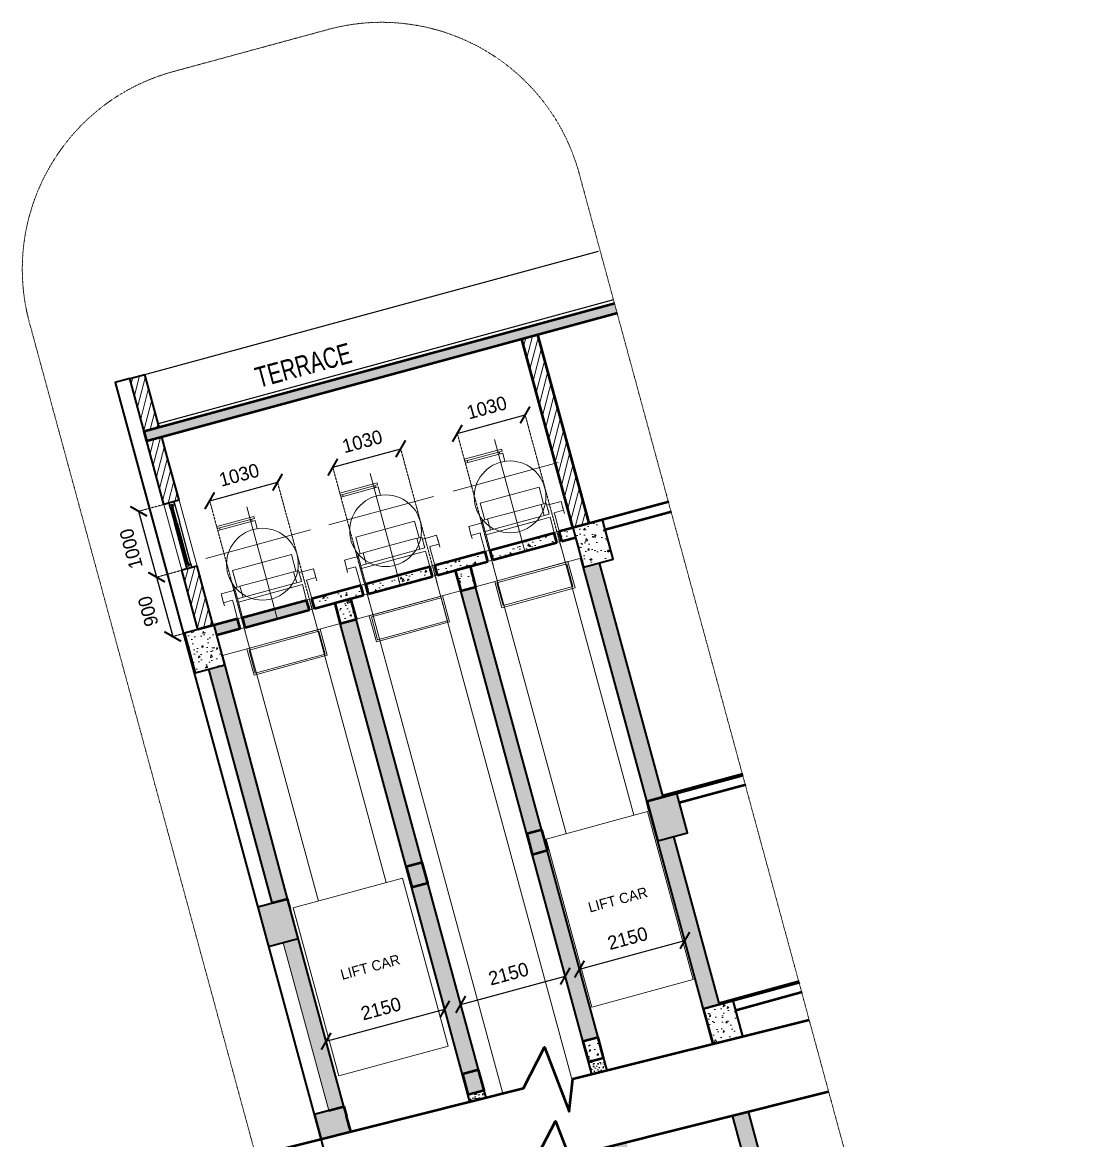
# Model space of a CAD drawing. Header units: millimetres. Extents: x -31731215 to 29997125, y -14487545 to 25622576.
# Drawn here: x 2098274 to 2113899, y -950737 to -934358 of the extents above; entities that cross this region are included whole.
import ezdxf

# ---------------------------------------------------------------- set-up
doc = ezdxf.new("R2010")
doc.units = ezdxf.units.MM
doc.header["$MEASUREMENT"] = 0
for name, pattern in [('1', [0]), ('ACAD_ISO03W100', [30, 12, -18]), ('DASHED2', [0.375, 0.25, -0.125])]:
    doc.linetypes.add(name, pattern=pattern)
for name, color, linetype in [('18FL1', 141, 'Continuous'), ('basement', 7, 'Continuous'), ('ELEVATIONS', 5, 'Continuous')]:
    doc.layers.add(name, color=color, linetype=linetype)
for name, color, linetype, lineweight in [('A-WALL', 113, 'Continuous', 18), ('DIMENSIONS', 2, '1', 15), ('ELEVATION', 5, 'Continuous', 9), ('HATCH', 8, '1', 18), ('HATCH @ 1', 8, '1', 18), ('LABELS @ 100', 94, 'Continuous', 0), ('SECTION', 7, 'Continuous', 35), ('section think', 172, 'Continuous', 50), ('SLAB', 240, 'Continuous', 40), ('W & DOORS', 6, 'Continuous', 9), ('WALL', 10, '1', 20), ('water proofing', 222, 'Continuous', 9)]:
    doc.layers.add(name, color=color, linetype=linetype, lineweight=lineweight)
doc.styles.add('Annotative', font='romans.shx')
doc.dimstyles.new('MAIN DIM', dxfattribs={"dimscale": 100, "dimtxt": 2, "dimasz": 2, "dimexe": 0.18, "dimexo": 0.0625, "dimgap": 1.5, "dimtad": 1, "dimtoh": 1, "dimdec": 0, "dimrnd": 5, "dimzin": 0, "dimdsep": 46, "dimtxsty": 'Standard', "dimblk": 'ARCHTICK', "dimcen": 0.09, "dimclre": 8, "dimadec": 0, "dimazin": 0, "dimtfac": 1, "dimtdec": 0, "dimtofl": 0, "dimtmove": 0, "dimatfit": 3, "dimfxl": 1, "dimtolj": 1, "dimtzin": 0, "dimlwe": 5, "dimarcsym": 0})
pattern_1 = [(80.417375, (672.9, -1309.12), (130.061545, 61.806104), [15, -165]), (25.417375, (672.9, -1309.12), (-100.096994, 115.682278), [12, -132]), (130.86882, (683.74, -1303.97), (29.964552, 177.48838), [12.748038, -140.228422]), (76.601575, (652.65, -1274.62), (200.82961, 79.520407), [22.5, -247.5]), (127.053011, (669.38, -1268), (62.564713, 262.651207), [19.122068, -210.342752]), (21.601539, (652.65, -1274.62), (62.564713, 262.651207), [18, -198]), (51.417375, (674.96, -1273.12), (143.718584, -8.998252), [15, -165]), (356.417375, (674.96, -1273.12), (-31.462922, 149.705985), [12, -132]), (101.86882, (686.94, -1273.87), (112.255661, 140.7077326), [12.748038, -140.228422]), (67.9173752, (672.9, -1309.116), (-31.6112839, 58.6461758), [0, -130.4, 0, -134, 0, -132.5]), (37.9173752, (672.9, -1309.116), (5.434379, 94.6631646), [0, -76.4, 0, -127.4, 0, -50.5]), (357.9173752, (634.44, -1331.697), (94.3533267, 50.1642737), [0, -50, 0, -156, 0, -207]), (347.9173752, (617.19, -1341.82), (90.4467686, 76.3181936), [0, -65, 0, -103.6, 0, -147])]
pattern_2 = [(80.417375, (672.9, -1309.12), (260.12309, 123.612208), [30, -330]), (25.417375, (672.9, -1309.12), (-200.193987, 231.364556), [24, -264]), (130.86882, (694.58, -1298.81), (59.929104, 354.97676), [25.496077, -280.456845]), (76.601575, (632.4, -1240.13), (401.65922, 159.040815), [45, -495]), (127.05301, (665.87, -1226.87), (125.129426, 525.302415), [38.24414, -420.6855]), (21.60154, (632.4, -1240.13), (125.12943, 525.302414), [36, -396]), (51.417375, (677.02, -1237.12), (287.437169, -17.996504), [30, -330]), (356.417375, (677.02, -1237.12), (-62.925844, 299.41197), [24, -264]), (101.86882, (700.97, -1238.62), (224.511322, 281.415465), [25.496076, -280.456845]), (67.917375, (672.9, -1309.12), (-63.222568, 117.2923515), [0, -260.8, 0, -268, 0, -265]), (37.917375, (672.9, -1309.12), (10.868758, 189.326329), [0, -152.8, 0, -254.8, 0, -101]), (357.917375, (595.98, -1354.28), (188.7066535, 100.3285475), [0, -100, 0, -312, 0, -414]), (347.917375, (561.48, -1374.53), (180.893537, 152.636387), [0, -130, 0, -207.2, 0, -294])]

# ---------------------------------------------------------------- blocks, each defined once
blk = doc.blocks.new('_ArchTick')
at = {"color": 0, "linetype": 'ByBlock', "const_width": 0.15}
blk.add_lwpolyline([(-0.5, -0.5), (0.5, 0.5)], dxfattribs=at)
blk = doc.blocks.new('*D393')
at = {"layer": 'Defpoints', "color": 0, "ltscale": 15, "transparency": 16777216}
for p in [(2106229, -948328), (2106229, -948328), (2104697, -948743)]:
    blk.add_point(p, dxfattribs=at)
at = {"layer": 'DIMENSIONS', "color": 0, "lineweight": -2, "ltscale": 15, "transparency": 16777216}
blk.add_line((2104697, -948743), (2106229, -948328), dxfattribs=at)
at = {"layer": 'DIMENSIONS', "color": 8, "linetype": 'DASHED2', "lineweight": 5, "ltscale": 15, "transparency": 16777216}
for p, q in [((2106231, -948334), (2106234, -948345)), ((2104699, -948749), (2104702, -948761))]:
    blk.add_line(p, q, dxfattribs=at)
at = {"layer": 'DIMENSIONS', "color": 0, "lineweight": -2, "ltscale": 15, "transparency": 16777216, "xscale": 200, "yscale": 200, "zscale": 200}
for p, rotation in [((2106229, -948328), 15.17215578019662), ((2104697, -948743), 195.1721557801966)]:
    blk.add_blockref('_ArchTick', p, dxfattribs=dict(at, rotation=rotation))
at = {"layer": 'DIMENSIONS', "color": 0, "ltscale": 15, "transparency": 16777216, "insert": (2105398, -948294), "char_height": 200, "attachment_point": 5, "rotation": 15.1722}
blk.add_mtext('\\A1;2150', dxfattribs=at)
blk = doc.blocks.new('*D394')
at = {"layer": 'Defpoints', "color": 0, "ltscale": 15, "transparency": 16777216}
for p in [(2107982, -947805), (2107982, -947805), (2106438, -948225)]:
    blk.add_point(p, dxfattribs=at)
at = {"layer": 'DIMENSIONS', "color": 0, "lineweight": -2, "ltscale": 15, "transparency": 16777216}
blk.add_line((2106438, -948225), (2107982, -947805), dxfattribs=at)
at = {"layer": 'DIMENSIONS', "color": 8, "linetype": 'DASHED2', "lineweight": 5, "ltscale": 15, "transparency": 16777216}
for p, q in [((2107984, -947811), (2107987, -947822)), ((2106440, -948231), (2106443, -948242))]:
    blk.add_line(p, q, dxfattribs=at)
at = {"layer": 'DIMENSIONS', "color": 0, "lineweight": -2, "ltscale": 15, "transparency": 16777216, "xscale": 200, "yscale": 200, "zscale": 200}
for p, rotation in [((2107982, -947805), 15.20868761617213), ((2106438, -948225), 195.2086876161722)]:
    blk.add_blockref('_ArchTick', p, dxfattribs=dict(at, rotation=rotation))
at = {"layer": 'DIMENSIONS', "color": 0, "ltscale": 15, "transparency": 16777216, "insert": (2107144, -947774), "char_height": 200, "attachment_point": 5, "rotation": 15.2087}
blk.add_mtext('\\A1;2150', dxfattribs=at)
blk = doc.blocks.new('*D395')
at = {"layer": 'Defpoints', "color": 0, "ltscale": 15, "transparency": 16777216}
for p in [(2104464, -948811), (2104464, -948811), (2102725, -949282)]:
    blk.add_point(p, dxfattribs=at)
at = {"layer": 'DIMENSIONS', "color": 0, "lineweight": -2, "ltscale": 15, "transparency": 16777216}
blk.add_line((2102725, -949282), (2104464, -948811), dxfattribs=at)
at = {"layer": 'DIMENSIONS', "color": 8, "linetype": 'DASHED2', "lineweight": 5, "ltscale": 15, "transparency": 16777216}
for p, q in [((2104462, -948805), (2104459, -948794)), ((2102724, -949276), (2102721, -949265))]:
    blk.add_line(p, q, dxfattribs=at)
at = {"layer": 'DIMENSIONS', "color": 0, "lineweight": -2, "ltscale": 15, "transparency": 16777216, "xscale": 200, "yscale": 200, "zscale": 200}
for p, rotation in [((2104464, -948811), 15.17175973333793), ((2102725, -949282), 195.171759733338)]:
    blk.add_blockref('_ArchTick', p, dxfattribs=dict(at, rotation=rotation))
at = {"layer": 'DIMENSIONS', "color": 0, "ltscale": 15, "transparency": 16777216, "insert": (2103529, -948805), "char_height": 200, "attachment_point": 5, "rotation": 15.1718}
blk.add_mtext('\\A1;2150', dxfattribs=at)
blk = doc.blocks.new('*D408')
at = {"layer": 'Defpoints', "color": 0, "ltscale": 15, "transparency": 16777216}
for p in [(2100349, -941419), (2100612, -942383), (2100241, -942484)]:
    blk.add_point(p, dxfattribs=at)
at = {"layer": 'DIMENSIONS', "color": 8, "linetype": 'DASHED2', "lineweight": 5, "ltscale": 15, "transparency": 16777216}
for p, q in [((2100343, -941420), (2099961, -941524)), ((2100605, -942385), (2100223, -942489))]:
    blk.add_line(p, q, dxfattribs=at)
at = {"layer": 'DIMENSIONS', "color": 0, "lineweight": -2, "ltscale": 15, "transparency": 16777216}
blk.add_line((2099978, -941519), (2100241, -942484), dxfattribs=at)
at = {"layer": 'DIMENSIONS', "color": 0, "lineweight": -2, "ltscale": 15, "transparency": 16777216, "xscale": 200, "yscale": 200, "zscale": 200}
for p, rotation in [((2099978, -941519), 105.2086876161717), ((2100241, -942484), 285.2086876161716)]:
    blk.add_blockref('_ArchTick', p, dxfattribs=dict(at, rotation=rotation))
at = {"layer": 'DIMENSIONS', "color": 0, "ltscale": 15, "transparency": 16777216, "insert": (2099868, -942067), "char_height": 200, "attachment_point": 5, "rotation": 105.2087}
blk.add_mtext('\\A1;1000', dxfattribs=at)
blk = doc.blocks.new('*D409')
at = {"layer": 'Defpoints', "color": 0, "ltscale": 15, "transparency": 16777216}
for p in [(2100612, -942383), (2100848, -943252), (2100477, -943353)]:
    blk.add_point(p, dxfattribs=at)
at = {"layer": 'DIMENSIONS', "color": 8, "linetype": 'DASHED2', "lineweight": 5, "ltscale": 15, "transparency": 16777216}
for p, q in [((2100605, -942385), (2100223, -942489)), ((2100842, -943254), (2100459, -943358))]:
    blk.add_line(p, q, dxfattribs=at)
at = {"layer": 'DIMENSIONS', "color": 0, "lineweight": -2, "ltscale": 15, "transparency": 16777216}
blk.add_line((2100241, -942484), (2100477, -943353), dxfattribs=at)
at = {"layer": 'DIMENSIONS', "color": 0, "lineweight": -2, "ltscale": 15, "transparency": 16777216, "xscale": 200, "yscale": 200, "zscale": 200}
for p, rotation in [((2100241, -942484), 105.2086876161717), ((2100477, -943353), 285.2086876161716)]:
    blk.add_blockref('_ArchTick', p, dxfattribs=dict(at, rotation=rotation))
at = {"layer": 'DIMENSIONS', "color": 0, "ltscale": 15, "transparency": 16777216, "insert": (2100117, -942984), "char_height": 200, "attachment_point": 5, "rotation": 105.2087}
blk.add_mtext('\\A1;900', dxfattribs=at)
blk = doc.blocks.new('*D410')
at = {"layer": 'Defpoints', "color": 0, "ltscale": 15, "transparency": 16777216}
for p in [(2102013, -941094), (2102541, -943038), (2101547, -943308)]:
    blk.add_point(p, dxfattribs=at)
at = {"layer": 'DIMENSIONS', "color": 0, "lineweight": -2, "ltscale": 15, "transparency": 16777216}
blk.add_line((2101019, -941364), (2102013, -941094), dxfattribs=at)
at = {"layer": 'DIMENSIONS', "color": 8, "linetype": 'DASHED2', "lineweight": 5, "ltscale": 15, "transparency": 16777216}
for p, q in [((2102540, -943032), (2102008, -941077)), ((2101545, -943302), (2101014, -941347))]:
    blk.add_line(p, q, dxfattribs=at)
at = {"layer": 'DIMENSIONS', "color": 0, "lineweight": -2, "ltscale": 15, "transparency": 16777216, "xscale": 200, "yscale": 200, "zscale": 200}
for p, rotation in [((2102013, -941094), 15.20868761617165), ((2101019, -941364), 195.2086876161716)]:
    blk.add_blockref('_ArchTick', p, dxfattribs=dict(at, rotation=rotation))
at = {"layer": 'DIMENSIONS', "color": 0, "ltscale": 15, "transparency": 16777216, "insert": (2101450, -940988), "char_height": 200, "attachment_point": 5, "rotation": 15.2087}
blk.add_mtext('\\A1;1030', dxfattribs=at)
blk = doc.blocks.new('*D411')
at = {"layer": 'Defpoints', "color": 0, "ltscale": 15, "transparency": 16777216}
for p in [(2103818, -940603), (2104361, -942603), (2103367, -942873)]:
    blk.add_point(p, dxfattribs=at)
at = {"layer": 'DIMENSIONS', "color": 0, "lineweight": -2, "ltscale": 15, "transparency": 16777216}
blk.add_line((2102823, -940874), (2103818, -940603), dxfattribs=at)
at = {"layer": 'DIMENSIONS', "color": 8, "linetype": 'DASHED2', "lineweight": 5, "ltscale": 15, "transparency": 16777216}
for p, q in [((2104359, -942596), (2103813, -940586)), ((2103365, -942867), (2102818, -940857))]:
    blk.add_line(p, q, dxfattribs=at)
at = {"layer": 'DIMENSIONS', "color": 0, "lineweight": -2, "ltscale": 15, "transparency": 16777216, "xscale": 200, "yscale": 200, "zscale": 200}
for p, rotation in [((2103818, -940603), 15.20868761617165), ((2102823, -940874), 195.2086876161716)]:
    blk.add_blockref('_ArchTick', p, dxfattribs=dict(at, rotation=rotation))
at = {"layer": 'DIMENSIONS', "color": 0, "ltscale": 15, "transparency": 16777216, "insert": (2103255, -940497), "char_height": 200, "attachment_point": 5, "rotation": 15.2087}
blk.add_mtext('\\A1;1030', dxfattribs=at)
blk = doc.blocks.new('*D412')
at = {"layer": 'Defpoints', "color": 0, "ltscale": 15, "transparency": 16777216}
for p in [(2105641, -940108), (2106171, -942056), (2105176, -942326)]:
    blk.add_point(p, dxfattribs=at)
at = {"layer": 'DIMENSIONS', "color": 0, "lineweight": -2, "ltscale": 15, "transparency": 16777216}
blk.add_line((2104647, -940378), (2105641, -940108), dxfattribs=at)
at = {"layer": 'DIMENSIONS', "color": 8, "linetype": 'DASHED2', "lineweight": 5, "ltscale": 15, "transparency": 16777216}
for p, q in [((2106169, -942050), (2105637, -940090)), ((2105175, -942320), (2104642, -940361))]:
    blk.add_line(p, q, dxfattribs=at)
at = {"layer": 'DIMENSIONS', "color": 0, "lineweight": -2, "ltscale": 15, "transparency": 16777216, "xscale": 200, "yscale": 200, "zscale": 200}
for p, rotation in [((2105641, -940108), 15.20868761617165), ((2104647, -940378), 195.2086876161716)]:
    blk.add_blockref('_ArchTick', p, dxfattribs=dict(at, rotation=rotation))
at = {"layer": 'DIMENSIONS', "color": 0, "ltscale": 15, "transparency": 16777216, "insert": (2105079, -940002), "char_height": 200, "attachment_point": 5, "rotation": 15.2087}
blk.add_mtext('\\A1;1030', dxfattribs=at)

msp = doc.modelspace()

# ---------------------------------------------------------------- hatches: boundary and pattern name
at = {"layer": 'HATCH'}
h = msp.add_hatch(dxfattribs=at)
h.set_pattern_fill('AR-CONC', color=256, scale=40, angle=15.2086876)
h.set_pattern_definition(pattern_2)
h.paths.add_polyline_path([(2102439.865, -942819.111), (2101969.446, -942946.998), (2102008.797, -943091.744), (2102479.215, -942963.858)])
h.paths.add_polyline_path([(2101969.446, -942946.998), (2101500.921, -943074.37), (2101540.271, -943219.116), (2102008.797, -943091.744)])
h.paths.add_polyline_path([(2101427.088, -943094.442), (2101069.915, -943191.542), (2101109.266, -943336.288), (2101466.439, -943239.188)])
h.paths.add_polyline_path([(2106995.289, -938615.825), (2106955.938, -938471.079), (2100057.719, -940346.406), (2100097.07, -940491.153)])
h = msp.add_hatch(dxfattribs=at)
h.set_pattern_fill('ANSI31', color=256, scale=700, angle=15.2086876)
h.set_pattern_definition([(75.4173752, (672.9, -1309.12), (-84.681237, 22.03039), [])])
h.paths.add_polyline_path([(2100069.755, -939514.099), (2099847.851, -939574.425), (2100057.719, -940346.406), (2100279.623, -940286.08)])
h.paths.add_polyline_path([(2100397.674, -940720.32), (2100318.973, -940430.827), (2100097.07, -940491.153), (2100349.18, -941418.519), (2100571.084, -941358.193)])
h.paths.add_polyline_path([(2100833.42, -942323.17), (2100611.516, -942383.496), (2100847.618, -943251.975), (2101069.522, -943191.649)])
h.paths.add_polyline_path([(2105829.014, -938932.885), (2105591.535, -938997.445), (2106342.083, -941758.267), (2106579.562, -941693.707)])
h = msp.add_hatch(dxfattribs=at)
h.set_pattern_fill('AR-CONC', color=256, scale=40, angle=15.2086876)
h.set_pattern_definition(pattern_2)
h.paths.add_polyline_path([(2106772.969, -941641.128), (2106338.73, -941759.179), (2106496.131, -942338.165), (2106930.37, -942220.114)])
h.paths.add_polyline_path([(2101083.093, -943188.014), (2100648.853, -943306.065), (2100806.255, -943885.051), (2101240.267, -943767.062), (2101224.629, -943708.641)])
h = msp.add_hatch(dxfattribs=at)
h.set_pattern_fill('AR-CONC', color=256, scale=40, angle=15.2086876)
h.set_pattern_definition(pattern_2)
h.paths.add_polyline_path([(2106342.083, -941758.267), (2106142.01, -941812.658), (2106181.36, -941957.405), (2106381.434, -941903.013)])
h = msp.add_hatch(dxfattribs=at)
h.set_pattern_fill('AR-CONC', color=256, scale=40, angle=15.2086876)
h.set_pattern_definition(pattern_2)
h.paths.add_polyline_path([(2106068.177, -941832.73), (2105597.759, -941960.616), (2105637.109, -942105.363), (2106107.528, -941977.476)])
h.paths.add_polyline_path([(2105597.759, -941960.616), (2105129.233, -942087.988), (2105168.584, -942232.735), (2105637.109, -942105.363)])
h.paths.add_polyline_path([(2104834.513, -942326.673), (2104617.082, -942385.783), (2104698.226, -942684.267), (2104915.658, -942625.157)])
h.paths.add_polyline_path([(2105055.401, -942108.06), (2104318.204, -942308.472), (2104357.554, -942453.219), (2105094.751, -942252.807)])
h = msp.add_hatch(dxfattribs=at)
h.set_pattern_fill('AR-CONC', color=256, scale=20, angle=15.2086876)
h.set_pattern_definition(pattern_1)
h.paths.add_polyline_path([(2102316.171, -947777.332), (2102094.267, -947837.658), (2102762.578, -950295.975), (2102873.55, -950265.807), (2102984.481, -950235.649)])
h.paths.add_polyline_path([(2101233.847, -943768.752), (2101011.943, -943829.078), (2101936.31, -947256.628), (2102047.283, -947226.459), (2102158.214, -947196.302)])
h.paths.add_polyline_path([(2104212.665, -946960.524), (2103976.914, -947024.614), (2104722.292, -949765.395), (2104958.043, -949701.304)])
h.paths.add_polyline_path([(2105964.766, -946484.203), (2105742.821, -946544.54), (2106488.2, -949285.321), (2106710.144, -949224.984)])
h.paths.add_polyline_path([(2106731.485, -942274.182), (2106495.737, -942338.272), (2107427.584, -945765.982), (2107662.267, -945702.182)])
h.paths.add_polyline_path([(2103895.769, -946726.13), (2104131.52, -946662.04), (2103163.557, -943101.478), (2102927.806, -943165.568)])
h.paths.add_polyline_path([(2105662.112, -946245.938), (2105884.056, -946185.601), (2104926.802, -942622.127), (2104704.857, -942682.465)])
h.paths.add_polyline_path([(2107585.379, -946344.861), (2107547.681, -946206.193), (2107547.287, -946206.3), (2108253.851, -948805.33), (2108487.414, -948741.834), (2107819.455, -946281.226)])
h = msp.add_hatch(dxfattribs=at)
h.set_pattern_fill('AR-CONC', color=256, scale=40, angle=15.2086876)
h.set_pattern_definition(pattern_2)
h.paths.add_polyline_path([(2104244.371, -942328.544), (2103773.953, -942456.431), (2103813.303, -942601.177), (2104283.722, -942473.291)])
h.paths.add_polyline_path([(2103773.953, -942456.431), (2103305.427, -942583.802), (2103344.778, -942728.549), (2103813.303, -942601.177)])
h.paths.add_polyline_path([(2103082.412, -942802.994), (2102851.174, -942865.857), (2102932.319, -943164.341), (2103163.557, -943101.478)])
h.paths.add_polyline_path([(2103231.595, -942603.874), (2102513.697, -942799.04), (2102553.048, -942943.786), (2103270.945, -942748.621)])
h = msp.add_hatch(dxfattribs=at)
h.set_pattern_fill('AR-CONC', color=256, scale=40, angle=15.2086876)
h.set_pattern_definition(pattern_2)
h.paths.add_polyline_path([(2107862.217, -945647.824), (2107427.977, -945765.875), (2107585.379, -946344.861), (2108019.618, -946226.811)])
h.paths.add_polyline_path([(2105883.621, -946185.719), (2105663.919, -946245.447), (2105745.063, -946543.928), (2105964.765, -946484.2)])
h.paths.add_polyline_path([(2104131.52, -946662.04), (2103897.987, -946725.527), (2103979.132, -947024.011), (2104212.665, -946960.524)])
h.paths.add_polyline_path([(2102197.475, -947340.719), (2102158.769, -947198.346), (2101724.924, -947316.289), (2101882.325, -947895.276), (2102316.171, -947777.332)])
h.paths.add_polyline_path([(2103023.742, -950380.066), (2102985.043, -950237.715), (2102554.188, -950354.845), (2102652.434, -950716.235), (2103085.524, -950607.326)])
h.paths.add_polyline_path([(2104957.784, -949701.375), (2104722.292, -949765.395), (2104803.437, -950063.879), (2105038.928, -949999.859)])
h.paths.add_polyline_path([(2103850.009, -953419.414), (2103813.567, -953276.448), (2103380.072, -953394.297), (2103537.47, -953973.271), (2103968.708, -953856.036)])
h.paths.add_polyline_path([(2105784.06, -952740.756), (2105548.309, -952804.846), (2105629.454, -953103.33), (2105865.205, -953039.24)])
h.paths.add_polyline_path([(2107536.161, -952264.435), (2107314.217, -952324.772), (2107395.361, -952623.256), (2107617.306, -952562.919)])
h.paths.add_polyline_path([(2109516.62, -951726.034), (2109083.126, -951843.882), (2109240.524, -952422.857), (2109674.018, -952305.008)])
h.paths.add_polyline_path([(2110341.014, -954765.89), (2109908.265, -954883.536), (2110065.663, -955462.51), (2110498.412, -955344.864)])
h.paths.add_polyline_path([(2108362.428, -955303.782), (2108140.867, -955364.015), (2108222.012, -955662.499), (2108443.573, -955602.266)])
h.paths.add_polyline_path([(2106610.327, -955780.103), (2106374.96, -955844.089), (2106456.104, -956142.573), (2106691.472, -956078.587)])
h.paths.add_polyline_path([(2104637.577, -956316.408), (2104205.211, -956433.95), (2104362.609, -957012.924), (2104794.975, -956895.383)])
h.paths.add_polyline_path([(2105463.841, -959355.743), (2105029.601, -959473.794), (2105187.003, -960052.78), (2105621.242, -959934.729)])
h.paths.add_polyline_path([(2107436.591, -958819.438), (2107200.84, -958883.528), (2107281.985, -959182.012), (2107517.736, -959117.922)])
h.paths.add_polyline_path([(2109188.692, -958343.117), (2108966.748, -958403.454), (2109047.893, -958701.938), (2109269.837, -958641.601)])
h.paths.add_polyline_path([(2111166.895, -957805.329), (2110732.655, -957923.38), (2110890.057, -958502.366), (2111324.296, -958384.315)])
h = msp.add_hatch(dxfattribs=at)
h.set_pattern_fill('AR-CONC', color=256, scale=40, angle=15.2086876)
h.set_pattern_definition(pattern_2)
h.paths.add_polyline_path([(2106709.885, -949225.054), (2106488.245, -949285.309), (2106569.205, -949583.861), (2106791.03, -949523.538)])
h.paths.add_polyline_path([(2108688.107, -948687.298), (2108257.242, -948804.431), (2108396.987, -949318.47), (2108830.193, -949209.949)])
h = msp.add_hatch(dxfattribs=at)
h.set_pattern_fill('AR-CONC', color=256, scale=20, angle=15.2086876)
h.set_pattern_definition(pattern_1)
h.paths.add_polyline_path([(2106791.03, -949523.538), (2106569.205, -949583.861), (2106618.079, -949764.097), (2106841.23, -949708.196)])
h.paths.add_polyline_path([(2105038.928, -949999.859), (2104803.245, -950063.931), (2104831.533, -950168.253), (2105068.507, -950108.661)])
at = {"layer": 'HATCH @ 1'}
h = msp.add_hatch(dxfattribs=at)
h.set_pattern_fill('AR-CONC', color=256, scale=20, angle=15.2086876)
h.set_pattern_definition(pattern_1)
h.paths.add_polyline_path([(2103370.706, -951656.342), (2103147.652, -951712.434), (2103588.845, -953335.323), (2103699.817, -953305.154), (2103810.748, -953274.997)])
h.paths.add_polyline_path([(2103968.708, -953856.036), (2103746.804, -953916.362), (2104415.673, -956376.734), (2104526.625, -956346.571), (2104637.574, -956316.397)])
h.paths.add_polyline_path([(2105548.309, -952804.846), (2105784.06, -952740.756), (2105353.689, -951157.678), (2105116.716, -951217.27)])
h.paths.add_polyline_path([(2106374.96, -955844.089), (2106610.71, -955779.999), (2105865.205, -953039.24), (2105629.454, -953103.33)])
h.paths.add_polyline_path([(2107617.306, -952562.919), (2107395.361, -952623.256), (2108140.484, -955364.119), (2108362.428, -955303.782)])
h.paths.add_polyline_path([(2107126.443, -950757.327), (2106903.293, -950813.227), (2107314.217, -952324.772), (2107536.161, -952264.435)])
h.paths.add_polyline_path([(2109469.803, -952360.526), (2109237.522, -952423.673), (2109906.386, -954884.024), (2110137.708, -954821.138)])
h.paths.add_polyline_path([(2109080.118, -951844.677), (2109312.561, -951781.486), (2108913.048, -950309.771), (2108678.797, -950368.453)])
h.paths.add_polyline_path([(2104794.76, -956895.135), (2104572.857, -956955.461), (2105241.935, -959416.061), (2105463.839, -959355.735)])
h.paths.add_polyline_path([(2106691.472, -956078.587), (2106455.721, -956142.677), (2107200.84, -958883.528), (2107436.591, -958819.438)])
h.paths.add_polyline_path([(2108443.573, -955602.266), (2108221.629, -955662.603), (2108966.748, -958403.454), (2109188.692, -958343.117)])
h.paths.add_polyline_path([(2110294.95, -955400.177), (2110063.789, -955463.02), (2110732.653, -957923.372), (2110962.856, -957860.789)])
h.paths.add_polyline_path([(2105621.242, -959934.729), (2105399.339, -959995.056), (2106053.718, -962402.129), (2106275.622, -962341.803)])
h.paths.add_polyline_path([(2107517.736, -959117.922), (2107281.985, -959182.012), (2108446.052, -963463.926), (2108681.803, -963399.835)])
h.paths.add_polyline_path([(2109269.837, -958641.601), (2109047.893, -958701.938), (2110211.96, -962983.852), (2110433.905, -962923.514)])
h.paths.add_polyline_path([(2107501.317, -963336.611), (2107501.809, -963336.477), (2107501.712, -963336.119), (2107501.22, -963336.253)], flags=17)
h.paths.add_polyline_path([(2107611.23, -962788.459), (2107611.722, -962788.325), (2107611.624, -962787.967), (2107611.133, -962788.101)], flags=17)
h.paths.add_polyline_path([(2109556.718, -962777.836), (2109557.209, -962777.703), (2109557.112, -962777.345), (2109556.62, -962777.478)], flags=17)
h.paths.add_polyline_path([(2109666.63, -962229.684), (2109667.122, -962229.551), (2109667.025, -962229.193), (2109666.533, -962229.326)], flags=17)
h.paths.add_polyline_path([(2111255.077, -962316.126), (2111255.568, -962315.992), (2111255.471, -962315.634), (2111254.979, -962315.768)])
h.paths.add_polyline_path([(2111364.989, -961767.974), (2111365.481, -961767.84), (2111365.384, -961767.482), (2111364.892, -961767.616)])

# ---------------------------------------------------------------- linework, layer by layer
at = {"lineweight": 30}
for points in [[(2100474.764, -941436.193), (2100470.829, -941421.718), (2100432.23, -941432.212), (2100423.048, -941398.437)], [(2100483.946, -941469.967), (2100470.829, -941421.718), (2100432.23, -941432.212)], [(2100432.23, -941432.212), (2100445.347, -941480.46), (2100462.234, -941475.87), (2100456.987, -941456.57), (2100461.812, -941455.258), (2100467.059, -941474.558), (2100483.946, -941469.967)], [(2100495.422, -941378.762), (2100508.538, -941427.011), (2100474.764, -941436.193), (2100474.764, -941436.193)], [(2100462.234, -941475.87), (2100520.28, -941689.386)], [(2100467.059, -941474.558), (2100525.004, -941687.703)], [(2100679.972, -942276.8), (2100520.28, -941689.386)], [(2100684.797, -942275.489), (2100525.105, -941688.074)], [(2100676.202, -942329.64), (2100663.085, -942281.391), (2100679.972, -942276.8), (2100685.219, -942296.1), (2100690.044, -942294.788), (2100684.797, -942275.489), (2100701.684, -942270.898)], [(2100701.684, -942270.898), (2100714.801, -942319.147), (2100676.202, -942329.64)], [(2100710.866, -942304.672), (2100714.801, -942319.147), (2100676.202, -942329.64), (2100685.384, -942363.414)], [(2100757.757, -942343.739), (2100744.64, -942295.49), (2100710.866, -942304.672), (2100710.866, -942304.672)]]:
    msp.add_lwpolyline(points, dxfattribs=at)
for points in [[(2100541.538, -941681.813), (2100470.829, -941421.718), (2100432.23, -941432.212)], [(2100432.23, -941432.212), (2100503.746, -941695.276)], [(2100508.538, -941427.011), (2100574.606, -941670.033)], [(2100676.202, -942329.64), (2100503.746, -941695.276)], [(2100541.538, -941681.813), (2100714.801, -942319.147), (2100676.202, -942329.64)], [(2100744.64, -942295.49), (2100574.606, -941670.033)]]:
    msp.add_lwpolyline(points)
at = {"layer": '18FL1'}
msp.add_line((2106936.721, -938424.457, 0), (2100266.506, -940237.832, 0), dxfattribs=at)
msp.add_lwpolyline([(2100069.755, -939514.099), (2106714.138, -937707.778)], dxfattribs=at)
at = {"layer": 'A-WALL'}
msp.add_line((2106995.289, -938615.825), (2100145.309, -940478.039), dxfattribs=at)
at = {"layer": 'ELEVATION', "color": 4, "linetype": 'ACAD_ISO03W100', "ltscale": 0.1, "elevation": 0}
for points in [[(2102691.219, -934479.644), (2102750.996, -934463.394, -0.414213562), (2106432.932, -936571.317), (2106494.403, -936797.43)], [(2098440.513, -938986.935), (2098379.043, -938760.822, -0.414213562), (2100486.967, -935078.885), (2102691.219, -934479.644)]]:
    msp.add_lwpolyline(points, format="xyb", dxfattribs=at)
for points in [[(2106494.403, -936797.43), (2113898.79, -964033.78)], [(2105844.901, -966223.285), (2098440.513, -938986.935)]]:
    msp.add_lwpolyline(points, dxfattribs=at)
at = {"layer": 'ELEVATIONS', "lineweight": 9}
msp.add_lwpolyline([(2101204.654, -943634.019), (2106459.621, -942205.42)], dxfattribs=at)
for points in [[(2105197.807, -942548.453), (2106268.931, -942257.26), (2106372.986, -942640.017), (2105301.862, -942931.21)], [(2105228.49, -942566.019), (2106251.365, -942287.943), (2106342.304, -942622.451), (2105319.428, -942900.527)], [(2103357.321, -943048.802), (2104428.445, -942757.609), (2104532.5, -943140.366), (2103461.376, -943431.559)], [(2103388.003, -943066.368), (2104410.879, -942788.292), (2104501.817, -943122.8), (2103478.942, -943400.876)], [(2101565.555, -943535.905), (2102636.679, -943244.713), (2102740.734, -943627.47), (2101669.61, -943918.662)], [(2101596.238, -943553.471), (2102619.113, -943275.396), (2102710.051, -943609.904), (2101687.176, -943887.98)]]:
    msp.add_lwpolyline(points, close=True, dxfattribs=at)
at = {"layer": 'SECTION', "color": 5}
msp.add_lwpolyline([(2099847.851, -939574.425), (2099635.526, -939632.147), (2105841.392, -962459.851)], dxfattribs=at)
at = {"layer": 'SECTION', "color": 10}
for points in [[(2100349.18, -941418.519), (2099847.851, -939574.425), (2100069.755, -939514.099)], [(2100279.623, -940286.08), (2100069.755, -939514.099)], [(2100397.674, -940720.32), (2100318.973, -940430.827)], [(2100571.084, -941358.193), (2100397.674, -940720.32)], [(2100571.084, -941358.193), (2100571.084, -941358.193), (2100349.18, -941418.519)], [(2108393.583, -949319.322), (2106458.831, -942202.516)], [(2107662.267, -945702.182), (2106733.528, -942273.627)], [(2100833.42, -942323.17), (2100833.42, -942323.17), (2100611.516, -942383.496)], [(2100847.618, -943251.975), (2100611.516, -942383.496)], [(2101069.522, -943191.649), (2100833.42, -942323.17)], [(2106618.079, -949764.097), (2104698.226, -942684.267)], [(2106841.23, -949708.196), (2104915.658, -942625.157)], [(2104831.533, -950168.253), (2102932.319, -943164.341)], [(2105068.507, -950108.661), (2103163.557, -943101.478)], [(2102158.214, -947196.302), (2101204.654, -943634.019)], [(2101936.31, -947256.628), (2101005.019, -943830.961)], [(2107658.138, -945703.346), (2107427.201, -945766.045), (2107427.977, -945765.876), (2108835.095, -945383.341)], [(2107657.038, -945682.878), (2108829.848, -945364.041)], [(2107657.038, -945682.878), (2108829.848, -945364.041)], [(2108873.785, -945525.658), (2107900.818, -945789.813)], [(2108487.414, -948741.834), (2107819.455, -946281.226)], [(2102984.481, -950235.649), (2102197.475, -947340.719)], [(2108484.019, -948742.786), (2108253.081, -948805.484), (2108253.858, -948805.315), (2109660.976, -948422.78)], [(2108487.403, -948741.902), (2108256.465, -948804.601), (2108257.241, -948804.432), (2109664.36, -948421.897)], [(2108482.919, -948722.317), (2109655.729, -948403.481)], [(2108486.303, -948721.434), (2109659.113, -948402.597)], [(2108486.303, -948721.434), (2109659.113, -948402.597)], [(2109699.665, -948565.097), (2108726.698, -948829.253)], [(2109703.049, -948564.214), (2108730.082, -948828.369)], [(2108830.193, -949209.949), (2108688.098, -948687.264), (2108253.858, -948805.315), (2108393.594, -949319.32)], [(2108833.586, -949209.099), (2108691.481, -948686.38), (2108257.242, -948804.431), (2108396.987, -949318.47)], [(2103085.534, -950607.323), (2102985.044, -950237.678), (2102550.804, -950355.729), (2102649.042, -950717.088)], [(2103088.926, -950606.47), (2102988.428, -950236.794), (2102554.188, -950354.845), (2102652.434, -950716.235)], [(2111990.984, -962552.026), (2108678.797, -950368.453)], [(2109312.561, -951781.486), (2108913.048, -950309.771)]]:
    msp.add_lwpolyline(points, dxfattribs=at)
for points in [[(2106496.131, -942338.165), (2106930.37, -942220.114), (2106772.969, -941641.128), (2106338.73, -941759.179)], [(2100806.255, -943885.051), (2101240.494, -943767), (2101083.093, -943188.014), (2100648.853, -943306.065)], [(2107585.379, -946344.861), (2108019.618, -946226.811), (2107862.217, -945647.824), (2107427.977, -945765.875)], [(2101882.325, -947895.276), (2102316.564, -947777.225), (2102159.163, -947198.239), (2101724.924, -947316.289)]]:
    msp.add_lwpolyline(points, close=True, dxfattribs=at)
at = {"layer": 'section think', "lineweight": 50}
for points in [[(2101109.661, -943339.299), (2101108.872, -943336.395)], [(2101936.31, -947256.628), (2102158.214, -947196.302)], [(2101975.686, -947401.468), (2101975.571, -947401.045)], [(2102762.578, -950295.975), (2102984.481, -950235.649)], [(2103085.524, -950607.326), (2103023.742, -950380.066)]]:
    msp.add_lwpolyline(points, dxfattribs=at)
at = {"layer": 'SLAB', "lineweight": 50}
for p, q in [((2106107.528, -941977.476), (2106068.177, -941832.73)), ((2106181.36, -941957.405), (2106142.01, -941812.658)), ((2105094.751, -942252.807), (2105055.401, -942108.06)), ((2105168.584, -942232.735), (2105129.233, -942087.988)), ((2104283.722, -942473.291), (2104244.371, -942328.544)), ((2104357.554, -942453.219), (2104318.204, -942308.472)), ((2103270.945, -942748.621), (2103231.595, -942603.874)), ((2103344.778, -942728.549), (2103305.427, -942583.802)), ((2102479.215, -942963.858), (2102439.865, -942819.111)), ((2102553.048, -942943.786), (2102513.697, -942799.04)), ((2101466.439, -943239.188), (2101427.088, -943094.442)), ((2101540.271, -943219.116), (2101500.921, -943074.37))]:
    msp.add_line(p, q, dxfattribs=at)
at = {"layer": 'SLAB'}
msp.add_line((2101936.31, -947256.628), (2102158.214, -947196.302), dxfattribs=at)
at = {"layer": 'SLAB', "lineweight": 50}
for points in [[(2106995.289, -938615.825), (2100097.07, -940491.153), (2100057.719, -940346.406), (2106955.938, -938471.079)], [(2106342.083, -941758.267), (2105591.535, -938997.445)], [(2106579.562, -941693.707), (2105829.014, -938932.885)], [(2106142.01, -941812.658), (2107745.837, -941376.647)], [(2106812.319, -941785.874), (2107785.187, -941521.393)], [(2105129.233, -942087.988), (2106068.177, -941832.73)], [(2106181.36, -941957.405), (2106378.08, -941903.925)], [(2104318.204, -942308.472), (2105055.401, -942108.06)], [(2105168.584, -942232.735), (2106107.528, -941977.476)], [(2104357.554, -942453.219), (2105094.751, -942252.807)], [(2103305.427, -942583.802), (2104244.371, -942328.544)], [(2102513.697, -942799.04), (2103231.595, -942603.874)], [(2103344.778, -942728.549), (2104283.722, -942473.291)], [(2102553.048, -942943.786), (2103270.945, -942748.621)], [(2101500.921, -943074.37), (2102439.865, -942819.111)], [(2101427.088, -943094.442), (2100847.618, -943251.975)], [(2101540.271, -943219.116), (2102479.215, -942963.858)], [(2101466.439, -943239.188), (2101108.872, -943336.395)], [(2107466.538, -945907.718), (2107465.762, -945907.929), (2107427.967, -945765.878), (2108835.085, -945383.344)], [(2107657.028, -945682.881), (2108829.838, -945364.044)], [(2108873.774, -945525.661), (2107900.818, -945789.813)], [(2108486.303, -948721.434), (2109659.113, -948402.597)], [(2109703.049, -948564.214), (2108726.707, -948829.286)], [(2101694.68, -950957.084), (2105615.328, -949971.151), (2105925.843, -949370.013), (2106287.81, -950310.544), (2106340.356, -949833.668), (2109802.607, -948966.353)], [(2105029.427, -949963.883), (2104958.043, -949701.304), (2104722.292, -949765.395), (2104792.453, -950023.476)], [(2101979.862, -952006.1), (2105774.413, -951051.878), (2106084.928, -950450.74), (2106446.894, -951391.271), (2106499.441, -950914.394), (2110087.821, -950015.484)], [(2102984.481, -950235.649), (2103023.742, -950380.066)]]:
    msp.add_lwpolyline(points, dxfattribs=at)
for points in [[(2104839.026, -942325.446), (2104617.082, -942385.783), (2104698.226, -942684.267), (2104920.171, -942623.93)], [(2103086.925, -942801.767), (2102851.174, -942865.857), (2102932.319, -943164.341), (2103168.07, -943100.251)], [(2105885.863, -946185.107), (2105663.919, -946245.444), (2105745.063, -946543.928), (2105967.008, -946483.591)], [(2104133.738, -946661.437), (2103897.987, -946725.527), (2103979.132, -947024.011), (2104214.883, -946959.921)], [(2106710.144, -949224.984), (2106488.245, -949285.309), (2106569.205, -949583.861), (2106791.289, -949523.468)], [(2104957.784, -949701.375), (2104722.292, -949765.395), (2104803.437, -950063.879), (2105038.928, -949999.859)]]:
    msp.add_lwpolyline(points, close=True, dxfattribs=at)
at = {"layer": 'SLAB'}
msp.add_lwpolyline([(2102158.214, -947196.302), (2102197.475, -947340.719)], dxfattribs=at)
at = {"layer": 'W & DOORS', "lineweight": 0}
for p, q in [((2105192.536, -940470.042), (2105636.243, -942102.178)), ((2105296.201, -940607.541), (2104749.645, -940756.126)), ((2105304.246, -940637.133), (2104757.69, -940785.718)), ((2105296.201, -940607.541), (2105304.246, -940637.133)), ((2104749.645, -940756.126), (2104757.69, -940785.718)), ((2105312.291, -940666.726), (2104765.735, -940815.311)), ((2104799.366, -940806.168), (2104791.321, -940776.575)), ((2105270.202, -940678.168), (2105262.157, -940648.575)), ((2105345.249, -940787.959), (2105312.291, -940666.726)), ((2103368.73, -940965.856), (2103812.437, -942597.992)), ((2104588.884, -941223.366), (2106123.792, -940806.091)), ((2103472.395, -941103.355), (2102925.839, -941251.94)), ((2103472.395, -941103.355), (2103480.44, -941132.947)), ((2102925.839, -941251.94), (2102933.884, -941281.532)), ((2103480.44, -941132.947), (2102933.884, -941281.532)), ((2103488.485, -941162.54), (2102941.929, -941311.125)), ((2102975.56, -941301.982), (2102967.515, -941272.39)), ((2103446.396, -941173.982), (2103438.351, -941144.389)), ((2103521.443, -941283.773), (2103488.485, -941162.54)), ((2104897.777, -941251.902), (2104885.344, -941255.282)), ((2105845.746, -941167.815), (2104982.513, -941402.491)), ((2105911.861, -941411.012), (2105845.746, -941167.815)), ((2101564.223, -941456.423), (2102007.931, -943088.56)), ((2102765.078, -941719.18), (2104299.986, -941301.905)), ((2104982.513, -941402.491), (2105048.627, -941645.688)), ((2105479.59, -941525.942), (2105877.59, -941417.743)), ((2105877.59, -941417.743), (2105921.93, -941580.844)), ((2105950.663, -941400.463), (2105878.244, -941420.151)), ((2105950.663, -941400.463), (2105994.348, -941561.156)), ((2106017.981, -941414.879), (2105958.945, -941430.928)), ((2106168.188, -941374.044), (2106017.981, -941414.879)), ((2106203.591, -941504.272), (2106168.188, -941374.044)), ((2106196.096, -941476.703), (2106183.479, -941430.29)), ((2101667.888, -941593.922), (2101121.332, -941742.507)), ((2101667.888, -941593.922), (2101675.933, -941623.515)), ((2106240.771, -946241.095), (2104949.369, -941490.795)), ((2105994.348, -941561.156), (2105055.404, -941816.415)), ((2105068.022, -941862.827), (2106006.966, -941607.569)), ((2106006.966, -941607.569), (2105068.022, -941862.827)), ((2105479.59, -941525.942), (2105091.461, -941631.458)), ((2105710.703, -941688.11), (2106006.966, -941607.569)), ((2105974.236, -941487.175), (2105986.853, -941533.587)), ((2106006.966, -941607.569), (2106068.177, -941832.73)), ((2106203.591, -941504.272), (2106068.181, -941541.084)), ((2106068.181, -941541.084), (2106080.798, -941587.497)), ((2106080.798, -941587.497), (2106142.01, -941812.658)), ((2106216.209, -941550.685), (2106203.591, -941504.272)), ((2101121.332, -941742.507), (2101129.377, -941772.1)), ((2101675.933, -941623.515), (2101129.377, -941772.1)), ((2101683.978, -941653.107), (2101137.422, -941801.692)), ((2101171.053, -941792.55), (2101163.008, -941762.957)), ((2101641.89, -941664.549), (2101633.845, -941634.957)), ((2101716.936, -941774.341), (2101683.978, -941653.107)), ((2103073.971, -941747.716), (2103061.538, -941751.096)), ((2104021.94, -941663.629), (2103158.707, -941898.305)), ((2104088.055, -941906.826), (2104021.94, -941663.629)), ((2104960.965, -941702.236), (2104816.154, -941741.604)), ((2104851.558, -941871.831), (2104816.154, -941741.604)), ((2105005.204, -941690.209), (2104960.965, -941702.236)), ((2105020.001, -941686.187), (2105005.204, -941690.209)), ((2105092.115, -941633.865), (2105011.719, -941655.721)), ((2105011.719, -941655.721), (2105055.404, -941816.415)), ((2105091.461, -941631.458), (2105135.801, -941794.558)), ((2100960.571, -942209.748), (2102495.48, -941792.472)), ((2103158.707, -941898.305), (2103224.821, -942141.502)), ((2103655.784, -942021.756), (2104053.784, -941913.557)), ((2104053.784, -941913.557), (2104098.124, -942076.658)), ((2104126.857, -941896.277), (2104054.438, -941915.965)), ((2104126.857, -941896.277), (2104170.542, -942056.97)), ((2104194.175, -941910.693), (2104135.139, -941926.742)), ((2104344.382, -941869.858), (2104194.175, -941910.693)), ((2104379.785, -942000.086), (2104344.382, -941869.858)), ((2104372.29, -941972.517), (2104359.673, -941926.105)), ((2104981.572, -941836.486), (2104851.558, -941871.831)), ((2104864.175, -941918.244), (2104851.558, -941871.831)), ((2104981.572, -941836.486), (2104994.189, -941882.899)), ((2104994.189, -941882.899), (2105055.401, -942108.06)), ((2105055.404, -941816.415), (2105068.022, -941862.827)), ((2105068.022, -941862.827), (2105129.233, -942087.988)), ((2107235.322, -945970.719), (2106113.749, -941845.116)), ((2105316.636, -950046.264), (2103125.563, -941986.609)), ((2104170.542, -942056.97), (2103231.598, -942312.229)), ((2103244.216, -942358.641), (2104183.16, -942103.383)), ((2104183.16, -942103.383), (2103244.216, -942358.641)), ((2103655.784, -942021.756), (2103267.655, -942127.272)), ((2103886.897, -942183.924), (2104183.16, -942103.383)), ((2104150.43, -941982.989), (2104163.047, -942029.401)), ((2104183.16, -942103.383), (2104244.371, -942328.544)), ((2104379.785, -942000.086), (2104244.375, -942036.898)), ((2104244.375, -942036.898), (2104256.992, -942083.311)), ((2104256.992, -942083.311), (2104318.204, -942308.472)), ((2104392.403, -942046.499), (2104379.785, -942000.086)), ((2101269.464, -942238.284), (2101257.031, -942241.664)), ((2102217.434, -942154.196), (2101354.2, -942388.872)), ((2102283.548, -942397.393), (2102217.434, -942154.196)), ((2103137.159, -942198.05), (2102992.348, -942237.418)), ((2103027.752, -942367.646), (2102992.348, -942237.418)), ((2103181.398, -942186.023), (2103137.159, -942198.05)), ((2103196.195, -942182.001), (2103181.398, -942186.023)), ((2103268.309, -942129.679), (2103187.913, -942151.536)), ((2103187.913, -942151.536), (2103231.598, -942312.229)), ((2103267.655, -942127.272), (2103311.995, -942290.372)), ((2101354.2, -942388.872), (2101420.315, -942632.069)), ((2101851.277, -942512.324), (2102249.277, -942404.125)), ((2102249.277, -942404.125), (2102293.617, -942567.225)), ((2102322.35, -942386.845), (2102249.932, -942406.532)), ((2102322.35, -942386.845), (2102366.036, -942547.538)), ((2102389.668, -942401.26), (2102330.632, -942417.31)), ((2102539.875, -942360.426), (2102389.668, -942401.26)), ((2102575.279, -942490.654), (2102539.875, -942360.426)), ((2102567.784, -942463.085), (2102555.166, -942416.672)), ((2103157.766, -942332.3), (2103027.752, -942367.646)), ((2103040.369, -942414.058), (2103027.752, -942367.646)), ((2103157.766, -942332.3), (2103170.383, -942378.713)), ((2103170.383, -942378.713), (2103231.595, -942603.874)), ((2103231.598, -942312.229), (2103244.216, -942358.641)), ((2103244.216, -942358.641), (2103305.427, -942583.802)), ((2106336.474, -949868.904), (2104289.943, -942340.93)), ((2102612.458, -947227.476), (2101321.057, -942477.176)), ((2102366.036, -942547.538), (2101427.092, -942802.796)), ((2101439.709, -942849.209), (2102378.653, -942593.95)), ((2102378.653, -942593.95), (2101439.709, -942849.209)), ((2101851.277, -942512.324), (2101463.148, -942617.839)), ((2102082.39, -942674.491), (2102378.653, -942593.95)), ((2102345.923, -942473.556), (2102358.541, -942519.969)), ((2102378.653, -942593.95), (2102439.865, -942819.111)), ((2102575.279, -942490.654), (2102439.868, -942527.466)), ((2102439.868, -942527.466), (2102452.486, -942573.878)), ((2102452.486, -942573.878), (2102513.697, -942799.04)), ((2102587.896, -942537.066), (2102575.279, -942490.654)), ((2101332.652, -942688.617), (2101187.842, -942727.985)), ((2101223.245, -942858.213), (2101187.842, -942727.985)), ((2101376.892, -942676.591), (2101332.652, -942688.617)), ((2101391.688, -942672.568), (2101376.892, -942676.591)), ((2101463.803, -942620.247), (2101383.406, -942642.103)), ((2101383.406, -942642.103), (2101427.092, -942802.796)), ((2101463.148, -942617.839), (2101507.488, -942780.94)), ((2101353.259, -942822.868), (2101223.245, -942858.213)), ((2101235.863, -942904.626), (2101223.245, -942858.213)), ((2101353.259, -942822.868), (2101365.877, -942869.28)), ((2101365.877, -942869.28), (2101427.088, -943094.442)), ((2101427.092, -942802.796), (2101439.709, -942849.209)), ((2101439.709, -942849.209), (2101500.921, -943074.37)), ((2103607.01, -946957.101), (2102485.436, -942831.497)), ((2103844.187, -946892.622), (2102241.255, -947328.39)), ((2104513.143, -949353.313), (2103844.187, -946892.622)), ((2102241.255, -947328.39), (2102910.211, -949789.081)), ((2102910.211, -949789.081), (2104513.143, -949353.313))]:
    msp.add_line(p, q, dxfattribs=at)
for points in [[(2100611.516, -942383.496), (2100349.18, -941418.519)], [(2100833.42, -942323.17), (2100571.084, -941358.193)], [(2101427.088, -943094.442), (2106142.01, -941812.658)], [(2101466.439, -943239.188), (2106181.36, -941957.405)]]:
    msp.add_lwpolyline(points, dxfattribs=at)
msp.add_lwpolyline([(2107433.901, -945916.734), (2105947.837, -946320.731), (2106616.792, -948781.422), (2108102.856, -948377.425)], close=True, dxfattribs=at)
for centre in [(2105420.396, -941308.203), (2103596.59, -941804.017), (2101792.083, -942294.584)]:
    msp.add_circle(centre, 525.643, dxfattribs=at)
at = {"layer": 'WALL'}
for p, q in [((2101936.31, -947256.628), (2101162.421, -944409.947)), ((2102762.578, -950295.975), (2102094.267, -947837.658))]:
    msp.add_line(p, q, dxfattribs=at)
at = {"layer": 'water proofing'}
msp.add_line((2101936.31, -947256.628), (2102047.283, -947226.459), dxfattribs=at)

# ---------------------------------------------------------------- texts
at = {"layer": 'basement', "color": 6, "width": 0.75}
msp.add_text('TERRACE', height=300, rotation=15.2086875, dxfattribs=at).set_placement((2101737.127, -939713.57, 0))
at = {"layer": 'LABELS @ 100', "char_height": 150, "attachment_point": 1, "rotation": 15.2086876, "style": 'Annotative'}
for insert in [(2105906.209, -947427.601), (2102277.897, -948413.983)]:
    msp.add_mtext_dynamic_manual_height_columns('\\pi667.09;{\\fCentury Gothic|b0|i0|c0|p34;LIFT CAR}', width=2146.89083, gutter_width=1250, heights=[0], dxfattribs=dict(at, insert=insert))

# ---------------------------------------------------------------- dimensions: what is measured, and where the dimension line sits
at = {"layer": 'DIMENSIONS', "ltscale": 15}
for base, p1, p2, angle, picture, middle in [((2105641.416, -940107.685), (2105176.423, -942325.991), (2106170.975, -942055.616), 15.2086876, '*D412', (2105078.557, -940001.628)), ((2103817.61, -940603.499), (2103366.507, -942872.899), (2104361.059, -942602.523), 15.2086876, '*D411', (2103254.751, -940497.442)), ((2102013.104, -941094.066), (2101546.944, -943308.082), (2102541.496, -943037.706), 15.2086876, '*D410', (2101450.244, -940988.01)), ((2100240.588, -942484.335), (2100349.18, -941418.519), (2100611.516, -942383.496), 105.2086876, '*D408', (2099868.176, -942067.43)), ((2100476.69, -943352.814), (2100611.516, -942383.496), (2100847.618, -943251.975), 105.2086876, '*D409', (2100117.395, -942984.158))]:
    dim = msp.add_linear_dim(base=base, p1=p1, p2=p2, angle=angle, dimstyle='MAIN DIM', dxfattribs=at)
    dim.commit()
    dim.dimension.update_dxf_attribs({"geometry": picture, "text_midpoint": middle})
for p1, p2, picture, middle in [((2106437.922, -948224.664), (2107981.885, -947804.927), '*D394', (2107144.319, -947773.552)), ((2104697.312, -948743.255), (2106229.017, -948327.899), '*D393', (2105397.735, -948294.291)), ((2102725.33, -949282.387), (2104463.815, -948810.971), '*D395', (2103529.144, -948805.393))]:
    dim = msp.add_aligned_dim(p1=p1, p2=p2, distance=0, text='2150', dimstyle='MAIN DIM', dxfattribs=at)
    dim.commit()
    dim.dimension.update_dxf_attribs({"geometry": picture, "text_midpoint": middle})

doc.saveas('drawing.dxf')
